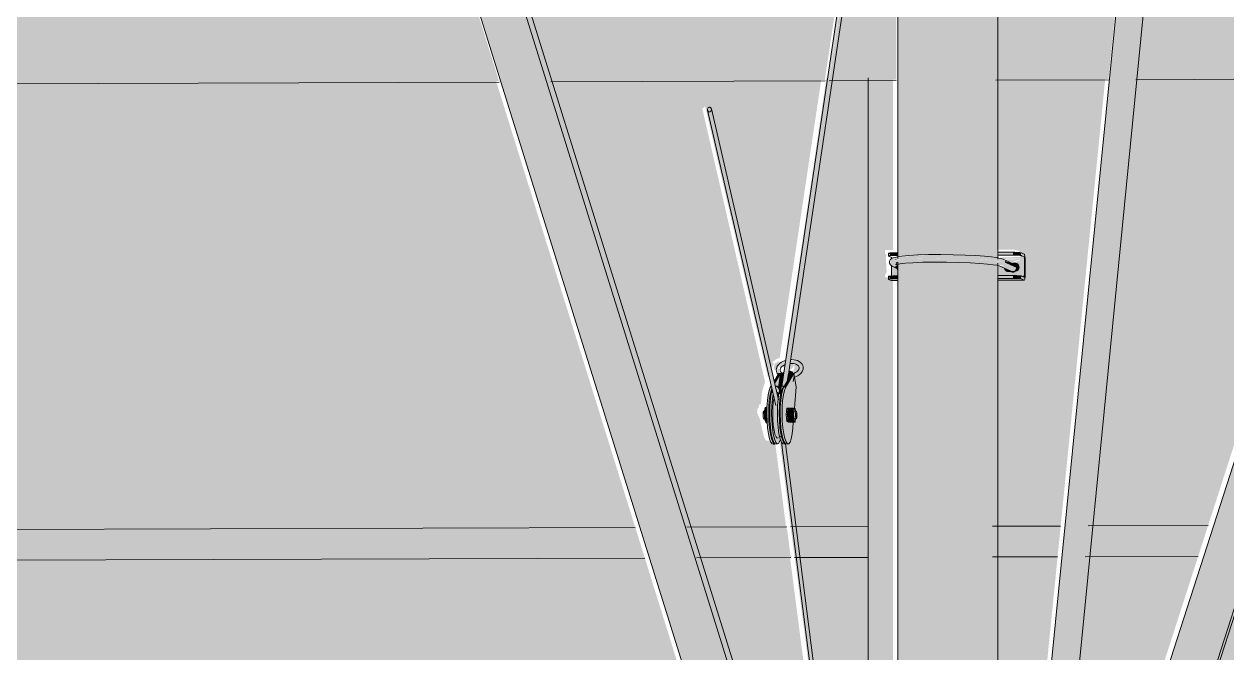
# Model space of a CAD drawing. Header units: inches. Extents: x 27328 to 52026, y -4075 to 4147.
# Drawn here: x 49625.2254 to 49625.27479, y 60.08496 to 60.11078 of the extents above; entities that cross this region are included whole.
import ezdxf

# ---------------------------------------------------------------- set-up
doc = ezdxf.new("R2010")
doc.units = ezdxf.units.IN
doc.header["$MEASUREMENT"] = 0
for name, color, linetype, lineweight in [('L-SITE-WALL', 31, 'Continuous', 9), ('M-HVAC-DUCT', 70, 'Continuous', 9), ('Q-SPCQ', 91, 'Continuous', 9), ('S-BEAM', 12, 'Continuous', 9), ('S-COLS', 52, 'Continuous', 9)]:
    doc.layers.add(name, color=color, linetype=linetype, lineweight=lineweight)

msp = doc.modelspace()

# ---------------------------------------------------------------- hatches: boundary and pattern name
at = {"layer": 'L-SITE-WALL', "lineweight": 13}
h = msp.add_hatch(color=256, dxfattribs=at)
h.paths.add_polyline_path([(49625.03501, 60.041896), (49625.094526, 60.041982), (49625.094526, 60.082842), (49625.042459, 60.082693), (49625.03515, 60.042658)], flags=0)
h.paths.add_polyline_path([(49625.100731, 60.041991), (49625.141034, 60.042049), (49625.141034, 60.082974), (49625.100731, 60.082859), (49625.100731, 60.042658)], flags=0)
h.paths.add_polyline_path([(49625.145027, 60.042055), (49625.239498, 60.042192), (49625.239498, 60.059187), (49625.241421, 60.059191), (49625.241421, 60.059983), (49625.254963, 60.060011), (49625.25499, 60.061619), (49625.255246, 60.061621), (49625.255276, 60.064077), (49625.25579, 60.064093), (49625.256406, 60.064057), (49625.256408, 60.064029), (49625.25862, 60.064057), (49625.244755, 60.108509), (49625.145695, 60.108141), (49625.145695, 60.094967), (49625.145027, 60.094959), (49625.145027, 60.089188), (49625.146569, 60.089193), (49625.147169, 60.089036), (49625.14714, 60.088856), (49625.146942, 60.088893), (49625.146999, 60.088848), (49625.147082, 60.088798), (49625.147044, 60.088724), (49625.146988, 60.088775), (49625.147044, 60.088355), (49625.147011, 60.083548), (49625.147011, 60.083344), (49625.147057, 60.083376), (49625.147078, 60.083247), (49625.14694, 60.083247), (49625.146983, 60.083225), (49625.147169, 60.083164), (49625.147169, 60.082992), (49625.145027, 60.082977), (49625.145027, 60.042657)], flags=0)
h.paths.add_polyline_path([(49625.283854, 60.042256), (49625.380048, 60.042395), (49625.380048, 60.109013), (49625.282007, 60.108648), (49625.267634, 60.064054), (49625.268669, 60.064077), (49625.2687, 60.064107), (49625.269143, 60.064123), (49625.269821, 60.064094), (49625.269829, 60.064068), (49625.269844, 60.061585), (49625.269906, 60.06155), (49625.269906, 60.060042), (49625.282991, 60.060063), (49625.282991, 60.059276), (49625.283682, 60.059258), (49625.28388, 60.0592), (49625.283854, 60.042656)], flags=0)
h.paths.add_polyline_path([(49625.384063, 60.042401), (49625.501034, 60.04257), (49625.501034, 60.109464), (49625.384063, 60.109028), (49625.384063, 60.042656)], flags=0)
h.paths.add_polyline_path([(49625.505066, 60.042576), (49625.559055, 60.042654), (49625.559055, 60.10968), (49625.505066, 60.109479), (49625.505066, 60.042655)], flags=0)
h.paths.add_polyline_path([(49625.257409, 60.060016), (49625.25762, 60.060048), (49625.257593, 60.060104), (49625.257431, 60.060048), (49625.25741, 60.06002)], flags=0)
h.paths.add_polyline_path([(49625.258178, 60.060017), (49625.259879, 60.060021), (49625.259416, 60.061507), (49625.256485, 60.0615), (49625.256487, 60.060239), (49625.258178, 60.060236), (49625.258178, 60.06002)], flags=0)
h.paths.add_polyline_path([(49625.266764, 60.060035), (49625.266974, 60.060069), (49625.266882, 60.06011), (49625.266847, 60.060102), (49625.266766, 60.060039)], flags=0)
h.paths.add_polyline_path([(49625.266411, 60.060259), (49625.268433, 60.060264), (49625.268433, 60.061526), (49625.266811, 60.0615), (49625.266412, 60.060264)], flags=0)
h.paths.add_polyline_path([(49625.265166, 60.064048), (49625.265355, 60.064057), (49625.269796, 60.108603), (49625.265166, 60.108585), (49625.265166, 60.101526), (49625.266132, 60.10151), (49625.266132, 60.101395), (49625.266157, 60.101413), (49625.266157, 60.101503), (49625.266264, 60.101454), (49625.266278, 60.101257), (49625.266299, 60.101238), (49625.266267, 60.1005), (49625.266264, 60.10048), (49625.266264, 60.100384), (49625.265166, 60.100365), (49625.265166, 60.064057)], flags=0)
h.paths.add_polyline_path([(49625.256719, 60.097119), (49625.256719, 60.097064), (49625.256756, 60.097075), (49625.256734, 60.097101)], flags=0)
h.paths.add_polyline_path([(49625.256972, 60.097032), (49625.257021, 60.096905), (49625.256985, 60.096797), (49625.256978, 60.096964)], flags=0)
h.paths.add_polyline_path([(49625.256995, 60.096797), (49625.257032, 60.096944), (49625.257086, 60.0969), (49625.257032, 60.096839)], flags=0)
h.paths.add_polyline_path([(49625.260052, 60.066267), (49625.260052, 60.108566), (49625.258339, 60.10856), (49625.256655, 60.09713), (49625.256903, 60.097068), (49625.256917, 60.097037), (49625.256972, 60.097032), (49625.256943, 60.096905), (49625.256912, 60.096914), (49625.25688, 60.096941), (49625.256611, 60.097001), (49625.256581, 60.096667), (49625.25671, 60.096598), (49625.256787, 60.096577), (49625.256912, 60.096624), (49625.256983, 60.09672), (49625.257003, 60.096784), (49625.257037, 60.096686), (49625.256978, 60.09654), (49625.256837, 60.096478), (49625.256793, 60.096513), (49625.256771, 60.096478), (49625.256853, 60.096022), (49625.256808, 60.09512), (49625.256853, 60.094996), (49625.256868, 60.094971), (49625.256871, 60.094714), (49625.256823, 60.094699), (49625.256803, 60.094568), (49625.256733, 60.094548), (49625.256648, 60.093884), (49625.256547, 60.093676), (49625.256421, 60.093666), (49625.2599, 60.066754)], flags=0)
h.paths.add_polyline_path([(49625.259578, 60.067784), (49625.256204, 60.093845), (49625.256126, 60.093685), (49625.255963, 60.093675), (49625.255865, 60.093675), (49625.255791, 60.093794), (49625.255713, 60.094082), (49625.255617, 60.094538), (49625.255493, 60.094828), (49625.255515, 60.095008), (49625.255552, 60.095013), (49625.255585, 60.095168), (49625.25565, 60.09518), (49625.255698, 60.095682), (49625.255789, 60.095986), (49625.255818, 60.096102), (49625.253239, 60.107334), (49625.253307, 60.107335), (49625.25335, 60.107403), (49625.253377, 60.107334), (49625.255946, 60.096253), (49625.256096, 60.096566), (49625.256101, 60.096736), (49625.25614, 60.096727), (49625.256178, 60.096912), (49625.256208, 60.096969), (49625.256293, 60.097032), (49625.25642, 60.097075), (49625.258138, 60.108559), (49625.24687, 60.108517), (49625.258573, 60.071005)], flags=0)
h.paths.add_polyline_path([(49625.266914, 60.068171), (49625.279959, 60.108641), (49625.270925, 60.108607), (49625.267195, 60.071005)], flags=0)
h.paths.add_polyline_path([(49625.147057, 60.083376), (49625.147011, 60.083409), (49625.147047, 60.08346)], flags=0)
h.paths.add_polyline_path([(49625.147047, 60.088629), (49625.147011, 60.08872), (49625.147057, 60.088709), (49625.147048, 60.08864)], flags=0)
h.paths.add_polyline_path([(49625.256224, 60.096903), (49625.256208, 60.096778), (49625.256199, 60.0968), (49625.256218, 60.096881)], flags=0)
h.paths.add_polyline_path([(49625.256183, 60.096592), (49625.256338, 60.096586), (49625.256401, 60.096946), (49625.256338, 60.096918), (49625.256262, 60.096857), (49625.256218, 60.096888), (49625.256178, 60.096683), (49625.25618, 60.096647)], flags=0)
h.paths.add_polyline_path([(49625.256167, 60.096794), (49625.256132, 60.096911), (49625.256177, 60.096941), (49625.256173, 60.096891)], flags=0)
h.paths.add_polyline_path([(49625.266157, 60.100432), (49625.266132, 60.100439), (49625.266132, 60.100434)], flags=0)
h.paths.add_polyline_path([(49625.265572, 60.100743), (49625.265458, 60.100876), (49625.265458, 60.100841), (49625.265528, 60.100761), (49625.265569, 60.100744)], flags=0)
h.paths.add_polyline_path([(49625.265882, 60.101156), (49625.266013, 60.101187), (49625.265883, 60.101156)], flags=0)
h.paths.add_polyline_path([(49625.145695, 60.124108), (49625.239765, 60.12451), (49625.236485, 60.135018), (49625.235448, 60.135152), (49625.235448, 60.134998), (49625.235207, 60.134966), (49625.235179, 60.134271), (49625.234666, 60.134288), (49625.234634, 60.134989), (49625.234507, 60.135011), (49625.234426, 60.135086), (49625.234426, 60.13524), (49625.234244, 60.13531), (49625.153479, 60.145823), (49625.145695, 60.144678), (49625.145695, 60.124747)], flags=0)
h.paths.add_polyline_path([(49625.241878, 60.124519), (49625.260052, 60.124597), (49625.260052, 60.131876), (49625.260437, 60.1319), (49625.238692, 60.134731), (49625.241808, 60.124745)], flags=0)
h.paths.add_polyline_path([(49625.265166, 60.124618), (49625.271396, 60.124645), (49625.271982, 60.130525), (49625.271686, 60.130523), (49625.271639, 60.129391), (49625.27012, 60.12947), (49625.269161, 60.130041), (49625.269161, 60.130764), (49625.265166, 60.131285), (49625.265166, 60.124744)], flags=0)
h.paths.add_polyline_path([(49625.272516, 60.12465), (49625.285137, 60.124704), (49625.286966, 60.130377), (49625.273098, 60.130514), (49625.272525, 60.124744)], flags=0)
h.paths.add_polyline_path([(49625.287185, 60.124713), (49625.380048, 60.125109), (49625.380048, 60.129456), (49625.289004, 60.130357), (49625.287195, 60.124744)], flags=0)
h.paths.add_polyline_path([(49625.384063, 60.125126), (49625.501034, 60.125626), (49625.501034, 60.132401), (49625.45311, 60.128793), (49625.45306, 60.127589), (49625.451562, 60.127645), (49625.451396, 60.128235), (49625.451396, 60.128751), (49625.384063, 60.129416), (49625.384063, 60.125433)], flags=0)
h.paths.add_polyline_path([(49625.505066, 60.125643), (49625.552033, 60.125844), (49625.510232, 60.133094), (49625.505066, 60.132705), (49625.505066, 60.125894)], flags=0)
h.paths.add_polyline_path([(49625.234853, 60.134236), (49625.234835, 60.134272), (49625.23488, 60.134238)], flags=0)
at = {"layer": 'M-HVAC-DUCT'}
h = msp.add_hatch(color=256, dxfattribs=at)
h.paths.add_polyline_path([(49624.985885, 60.10747), (49625.244899, 60.108434), (49625.242171, 60.117199), (49624.982553, 60.116155), (49624.982604, 60.114759), (49624.982755, 60.113383), (49624.983002, 60.11207), (49624.983336, 60.110859), (49624.983748, 60.109788), (49624.984225, 60.10889), (49624.98475, 60.108192), (49624.98531, 60.107714)], flags=0)
h.paths.add_polyline_path([(49625.247012, 60.108442), (49625.258274, 60.108484), (49625.259596, 60.117269), (49625.244283, 60.117208), (49625.24698, 60.108546)], flags=0)
h.paths.add_polyline_path([(49625.258475, 60.108484), (49625.261207, 60.108495), (49625.261214, 60.117276), (49625.259795, 60.11727), (49625.258491, 60.108593)], flags=0)
h.paths.add_polyline_path([(49625.265296, 60.10851), (49625.269923, 60.108527), (49625.270806, 60.117314), (49625.265302, 60.117292), (49625.265296, 60.108621)], flags=0)
h.paths.add_polyline_path([(49625.271051, 60.108531), (49625.28008, 60.108565), (49625.282923, 60.117363), (49625.27193, 60.117319), (49625.271063, 60.108645)], flags=0)
h.paths.add_polyline_path([(49625.282126, 60.108572), (49625.611214, 60.109797), (49625.611367, 60.112777), (49625.611787, 60.118685), (49625.28497, 60.117371), (49625.282165, 60.108691)], flags=0)
at = {"layer": 'Q-SPCQ'}
h = msp.add_hatch(color=256, dxfattribs=at)
h.paths.add_polyline_path([(49625.261308, 60.059954), (49625.265172, 60.059962), (49625.265172, 60.061447), (49625.26131, 60.061428), (49625.261308, 60.059999)], flags=0)
h.paths.add_polyline_path([(49625.261281, 60.063965), (49625.265338, 60.063983), (49625.265338, 60.100875), (49625.26488, 60.100937), (49625.264216, 60.100981), (49625.262581, 60.101028), (49625.261281, 60.10092), (49625.261281, 60.063983)], flags=0)
h.paths.add_polyline_path([(49625.262969, 60.134579), (49625.262969, 60.134362), (49625.262971, 60.134515), (49625.26297, 60.134573)], flags=0)
h.paths.add_polyline_path([(49625.265338, 60.101187), (49625.265338, 60.135486), (49625.265172, 60.135545), (49625.264481, 60.135646), (49625.26348, 60.135701), (49625.262954, 60.135678), (49625.262972, 60.135448), (49625.262945, 60.134691), (49625.262987, 60.134594), (49625.263002, 60.134565), (49625.263004, 60.134316), (49625.262958, 60.134304), (49625.262937, 60.134171), (49625.262868, 60.134162), (49625.262785, 60.133486), (49625.262686, 60.133302), (49625.262516, 60.133304), (49625.262436, 60.133329), (49625.262378, 60.133435), (49625.262347, 60.133432), (49625.262282, 60.133308), (49625.262263, 60.133274), (49625.261281, 60.126712), (49625.261281, 60.101232), (49625.262118, 60.101288), (49625.262945, 60.101316), (49625.265282, 60.101197)], flags=0)
h.paths.add_polyline_path([(49625.261281, 60.128034), (49625.262041, 60.133309), (49625.262026, 60.133309), (49625.261958, 60.133431), (49625.261882, 60.133731), (49625.261827, 60.134144), (49625.261784, 60.134144), (49625.261663, 60.134456), (49625.261685, 60.134605), (49625.261722, 60.134617), (49625.261749, 60.134741), (49625.261281, 60.135058), (49625.261281, 60.130371)], flags=0)
h.paths.add_polyline_path([(49625.261829, 60.134918), (49625.261868, 60.13529), (49625.261954, 60.135571), (49625.261983, 60.13567), (49625.26139, 60.135583), (49625.261281, 60.135527), (49625.261281, 60.13529), (49625.261822, 60.134923)], flags=0)
h = msp.add_hatch(color=256, dxfattribs=at)
h.paths.add_polyline_path([(49625.260087, 60.059951), (49625.26078, 60.059953), (49625.26059, 60.061438), (49625.259626, 60.061428), (49625.260072, 60.059999)], flags=0)
h.paths.add_polyline_path([(49625.260937, 60.059953), (49625.261281, 60.059954), (49625.261281, 60.061439), (49625.260748, 60.061428), (49625.260932, 60.059999)], flags=0)
h.paths.add_polyline_path([(49625.258837, 60.063959), (49625.260263, 60.063983), (49625.259953, 60.066401), (49625.238496, 60.135175), (49625.237563, 60.135161), (49625.236718, 60.134869), (49625.258829, 60.063983)], flags=0)
h.paths.add_polyline_path([(49625.260424, 60.063963), (49625.260708, 60.063983), (49625.260221, 60.065542), (49625.260421, 60.063983)], flags=0)
h = msp.add_hatch(color=256, dxfattribs=at)
h.paths.add_polyline_path([(49625.260714, 60.063964), (49625.260947, 60.063983), (49625.260075, 60.066676), (49625.260221, 60.065542), (49625.260708, 60.063983)], flags=0)
h.paths.add_polyline_path([(49625.259953, 60.066401), (49625.259785, 60.067706), (49625.238766, 60.135073), (49625.238504, 60.135151), (49625.259868, 60.066676)], flags=0)
h = msp.add_hatch(color=256, dxfattribs=at)
h.paths.add_polyline_path([(49625.265172, 60.059962), (49625.266446, 60.059997), (49625.266452, 60.060032), (49625.266452, 60.060189), (49625.266509, 60.060194), (49625.266915, 60.061451), (49625.265172, 60.061428), (49625.265172, 60.059999)], flags=0)
h.paths.add_polyline_path([(49625.265787, 60.063975), (49625.267731, 60.063983), (49625.290657, 60.135119), (49625.289779, 60.135403), (49625.288811, 60.135408), (49625.265789, 60.063983)], flags=0)
for points in [[(49625.256585, 60.095898), (49625.25663, 60.095939), (49625.256707, 60.09607), (49625.262297, 60.133795), (49625.262249, 60.133976), (49625.256587, 60.09591)], [(49625.256522, 60.095895), (49625.256587, 60.09591), (49625.262195, 60.133832), (49625.262166, 60.133826), (49625.256522, 60.095895)], [(49625.265542, 60.063979), (49625.265776, 60.063988), (49625.266094, 60.064975), (49625.272898, 60.133698), (49625.272637, 60.133656), (49625.272469, 60.133542), (49625.272436, 60.133468), (49625.265543, 60.063988)], [(49625.266094, 60.064975), (49625.267098, 60.068098), (49625.273476, 60.132836), (49625.273451, 60.133196), (49625.27338, 60.133196), (49625.273386, 60.133257), (49625.273451, 60.13326), (49625.273451, 60.133511), (49625.27331, 60.13361), (49625.273042, 60.133688), (49625.272898, 60.133698), (49625.266263, 60.066682)], [(49625.256293, 60.095159), (49625.256306, 60.095188), (49625.253504, 60.107181), (49625.253461, 60.107249), (49625.256252, 60.095266), (49625.256268, 60.095266), (49625.256278, 60.09522)], [(49625.256306, 60.095188), (49625.25635, 60.095341), (49625.256332, 60.095526), (49625.2536, 60.107209), (49625.253538, 60.107171), (49625.256288, 60.095266)], [(49625.260941, 60.101271), (49625.261139, 60.101279), (49625.261139, 60.101394), (49625.260941, 60.101386)], [(49625.261139, 60.101279), (49625.261279, 60.10128), (49625.261279, 60.101394), (49625.261139, 60.101394)], [(49625.265366, 60.101294), (49625.265996, 60.101296), (49625.265996, 60.101411), (49625.265366, 60.101409)], [(49625.266331, 60.101278), (49625.266331, 60.101393), (49625.265996, 60.101411), (49625.265996, 60.101296), (49625.266287, 60.101284)], [(49625.265572, 60.10101), (49625.265635, 60.101093), (49625.265458, 60.101164), (49625.264987, 60.10122), (49625.264217, 60.101285), (49625.262908, 60.101317), (49625.26193, 60.101275), (49625.261057, 60.101174), (49625.260958, 60.101037), (49625.261233, 60.101099), (49625.262118, 60.101159), (49625.263297, 60.101175), (49625.264846, 60.101111), (49625.265387, 60.101053)], [(49625.261197, 60.100837), (49625.26114, 60.10088), (49625.261306, 60.100927), (49625.262239, 60.101001), (49625.262581, 60.101028), (49625.263638, 60.101005), (49625.26486, 60.100939), (49625.265635, 60.100877), (49625.265675, 60.100945), (49625.265572, 60.10101), (49625.265117, 60.101082), (49625.264217, 60.101148), (49625.263297, 60.101175), (49625.26176, 60.101146), (49625.261095, 60.101068), (49625.260958, 60.101037), (49625.261021, 60.100869), (49625.261161, 60.100844)], [(49625.261279, 60.100733), (49625.261253, 60.100893), (49625.261161, 60.100821), (49625.26112, 60.100804)], [(49625.265967, 60.100623), (49625.26608, 60.100648), (49625.266141, 60.100733), (49625.266126, 60.100782), (49625.26568, 60.100985), (49625.265635, 60.100877), (49625.265528, 60.100831), (49625.265489, 60.100836), (49625.265964, 60.100624)], [(49625.266146, 60.100773), (49625.266102, 60.100881), (49625.266021, 60.100927), (49625.265659, 60.101061), (49625.26568, 60.100985), (49625.266145, 60.100774)], [(49625.260941, 60.100316), (49625.261139, 60.100324), (49625.261139, 60.100439), (49625.260941, 60.100431)], [(49625.261139, 60.100324), (49625.261279, 60.100325), (49625.261279, 60.100439), (49625.261139, 60.100439)], [(49625.265366, 60.100339), (49625.265996, 60.100341), (49625.265996, 60.100456), (49625.265366, 60.100453)], [(49625.266331, 60.100323), (49625.266331, 60.100438), (49625.265996, 60.100456), (49625.265996, 60.100341), (49625.266287, 60.100329)], [(49625.266216, 60.100518), (49625.266198, 60.100524), (49625.266198, 60.100522)], [(49625.266331, 60.100383), (49625.266356, 60.100415), (49625.266356, 60.100431), (49625.266472, 60.100401), (49625.266476, 60.100453), (49625.266331, 60.100431), (49625.266331, 60.100384)], [(49625.256584, 60.095858), (49625.256662, 60.095858), (49625.256994, 60.096434), (49625.256922, 60.096434), (49625.256609, 60.095901)], [(49625.256111, 60.093549), (49625.25619, 60.093549), (49625.256135, 60.09362), (49625.256039, 60.093955), (49625.255982, 60.094473), (49625.255977, 60.095051), (49625.25605, 60.095665), (49625.256092, 60.095857), (49625.256027, 60.095835), (49625.255946, 60.095552), (49625.255898, 60.095051), (49625.255904, 60.094473), (49625.255961, 60.093955), (49625.256056, 60.09362)], [(49625.25624, 60.093543), (49625.256318, 60.093544), (49625.256259, 60.093608), (49625.256157, 60.093956), (49625.256097, 60.09451), (49625.256097, 60.095123), (49625.256135, 60.095629), (49625.256078, 60.095629), (49625.256019, 60.095123), (49625.256019, 60.09451), (49625.256078, 60.093955), (49625.256181, 60.093608)], [(49625.256078, 60.095629), (49625.256145, 60.095629), (49625.256104, 60.095721), (49625.256095, 60.09569)], [(49625.256553, 60.093544), (49625.256631, 60.093545), (49625.256572, 60.093609), (49625.25647, 60.093957), (49625.256411, 60.094511), (49625.256415, 60.095179), (49625.256425, 60.09563), (49625.256387, 60.095603), (49625.256331, 60.095072), (49625.256337, 60.094448), (49625.256392, 60.093956), (49625.256494, 60.093609)], [(49625.256419, 60.095735), (49625.256419, 60.095851), (49625.256386, 60.095821), (49625.256419, 60.095736)], [(49625.256392, 60.09563), (49625.25647, 60.09563), (49625.256508, 60.095894), (49625.256483, 60.095875), (49625.256405, 60.095678)], [(49625.256631, 60.093545), (49625.256658, 60.093552), (49625.256577, 60.093696), (49625.256509, 60.093957), (49625.256449, 60.094549), (49625.256448, 60.095067), (49625.256494, 60.095554), (49625.256584, 60.095859), (49625.256464, 60.095595), (49625.256409, 60.095053), (49625.256411, 60.094511), (49625.256474, 60.093937), (49625.256587, 60.093593), (49625.256631, 60.093545)], [(49625.25666, 60.09355), (49625.256738, 60.093551), (49625.256683, 60.093622), (49625.256587, 60.093957), (49625.25653, 60.094475), (49625.256525, 60.095053), (49625.256573, 60.095554), (49625.25661, 60.095858), (49625.256584, 60.095858), (49625.256495, 60.095554), (49625.256447, 60.095053), (49625.256452, 60.094475), (49625.256509, 60.093957), (49625.256604, 60.093622)], [(49625.255789, 60.094832), (49625.255894, 60.094832), (49625.255893, 60.095039), (49625.255832, 60.095039)], [(49625.256318, 60.09378), (49625.256391, 60.093849), (49625.256414, 60.093855), (49625.256352, 60.094259), (49625.256328, 60.094953), (49625.256324, 60.095227), (49625.256293, 60.095159), (49625.256239, 60.095266), (49625.256232, 60.095266), (49625.256181, 60.095399), (49625.256142, 60.095044), (49625.256142, 60.094553), (49625.256204, 60.094044), (49625.256271, 60.093832), (49625.256306, 60.093793)], [(49625.256715, 60.094753), (49625.256961, 60.094754), (49625.256992, 60.095017), (49625.25674, 60.095003), (49625.256725, 60.094863), (49625.256715, 60.094766)], [(49625.255805, 60.094517), (49625.255901, 60.094518), (49625.255891, 60.094832), (49625.255789, 60.094832), (49625.255798, 60.094649)], [(49625.255864, 60.094411), (49625.255908, 60.094411), (49625.255893, 60.094518), (49625.255805, 60.094517)], [(49625.25674, 60.094464), (49625.256992, 60.094465), (49625.256961, 60.094754), (49625.256715, 60.094742), (49625.25674, 60.09456)], [(49625.257116, 60.094586), (49625.257131, 60.094716), (49625.257079, 60.094849), (49625.257086, 60.094599)], [(49625.261751, 60.052909), (49625.256548, 60.093549), (49625.256506, 60.093545), (49625.261715, 60.052925), (49625.261734, 60.052913)], [(49625.261751, 60.052909), (49625.261805, 60.052949), (49625.261825, 60.053079), (49625.256639, 60.093548), (49625.256571, 60.093524), (49625.26162, 60.053935)]]:
    msp.add_hatch(color=256, dxfattribs=at).paths.add_polyline_path(points, flags=0)
h = msp.add_hatch(color=256, dxfattribs=at)
h.paths.add_polyline_path([(49625.266462, 60.100269), (49625.266462, 60.100383), (49625.266356, 60.100431), (49625.266356, 60.100316), (49625.266396, 60.100298)], flags=0)
h.paths.add_polyline_path([(49625.266462, 60.101223), (49625.266462, 60.101338), (49625.266356, 60.101386), (49625.266356, 60.101271), (49625.266396, 60.101253)], flags=0)
h = msp.add_hatch(color=256, dxfattribs=at)
h.paths.add_polyline_path([(49625.261016, 60.101122), (49625.261092, 60.101186), (49625.261054, 60.101204), (49625.261012, 60.101175), (49625.261016, 60.101124)], flags=0)
h.paths.add_polyline_path([(49625.265526, 60.101137), (49625.266475, 60.10116), (49625.266462, 60.101223), (49625.265365, 60.101192), (49625.265385, 60.101179), (49625.265517, 60.101141)], flags=0)
h = msp.add_hatch(color=256, dxfattribs=at)
h.paths.add_polyline_path([(49625.261195, 60.100838), (49625.261251, 60.100914), (49625.261163, 60.100862)], flags=0)
h.paths.add_polyline_path([(49625.261016, 60.100436), (49625.261138, 60.100466), (49625.261278, 60.100503), (49625.261247, 60.100748), (49625.261159, 60.100823), (49625.261159, 60.100845), (49625.261016, 60.100862), (49625.261016, 60.100438)], flags=0)
h.paths.add_polyline_path([(49625.261025, 60.100437), (49625.261278, 60.100445), (49625.261278, 60.100501), (49625.261031, 60.100438)], flags=0)
h.paths.add_polyline_path([(49625.266476, 60.100453), (49625.266476, 60.10114), (49625.265935, 60.100967), (49625.266163, 60.100944), (49625.266243, 60.10084), (49625.266226, 60.10071), (49625.266122, 60.10063), (49625.265926, 60.100623), (49625.265894, 60.100602), (49625.266396, 60.100474)], flags=0)
h.paths.add_polyline_path([(49625.266174, 60.100452), (49625.266396, 60.100473), (49625.265692, 60.100673), (49625.265546, 60.10081), (49625.265566, 60.100838), (49625.265565, 60.100861), (49625.265365, 60.10087), (49625.265365, 60.100454), (49625.266155, 60.100453)], flags=0)
h.paths.add_polyline_path([(49625.265673, 60.100946), (49625.265657, 60.101062), (49625.265633, 60.101094), (49625.26557, 60.101011), (49625.265657, 60.100956)], flags=0)
h.paths.add_polyline_path([(49625.265884, 60.10099), (49625.266396, 60.10114), (49625.265602, 60.101107), (49625.265805, 60.101026)], flags=0)
h = msp.add_hatch(color=256, dxfattribs=at)
h.paths.add_polyline_path([(49625.266162, 60.100531), (49625.266138, 60.10054), (49625.265909, 60.100623), (49625.265885, 60.100657), (49625.265732, 60.100695), (49625.265812, 60.100618), (49625.266144, 60.100535)], flags=0)
h.paths.add_polyline_path([(49625.266112, 60.100628), (49625.266198, 60.100674), (49625.266248, 60.100796), (49625.266198, 60.100917), (49625.266078, 60.100967), (49625.266006, 60.100934), (49625.266155, 60.100836), (49625.266122, 60.100648), (49625.266112, 60.10063)], flags=0)
h = msp.add_hatch(color=256, dxfattribs=at)
h.paths.add_polyline_path([(49625.256436, 60.096638), (49625.25648, 60.096668), (49625.256463, 60.096751), (49625.256443, 60.096667)], flags=0)
h.paths.add_polyline_path([(49625.256426, 60.096652), (49625.256492, 60.096745), (49625.256532, 60.09673), (49625.256659, 60.09691), (49625.256664, 60.096945), (49625.256586, 60.096906), (49625.256481, 60.096865), (49625.256422, 60.096782)], flags=0)
h.paths.add_polyline_path([(49625.257216, 60.096903), (49625.257127, 60.09691), (49625.25716, 60.096958), (49625.256871, 60.096978), (49625.256886, 60.096879), (49625.257146, 60.096805), (49625.257185, 60.096715), (49625.257188, 60.096829)], flags=0)
h.paths.add_polyline_path([(49625.257228, 60.096655), (49625.257276, 60.096814), (49625.257216, 60.096903), (49625.257227, 60.096776)], flags=0)
h.paths.add_polyline_path([(49625.256411, 60.096665), (49625.256393, 60.096792), (49625.256371, 60.096738), (49625.256402, 60.096681)], flags=0)
h.paths.add_polyline_path([(49625.257238, 60.096667), (49625.25733, 60.096771), (49625.257276, 60.096814)], flags=0)
h.paths.add_polyline_path([(49625.25701, 60.096933), (49625.256926, 60.096935), (49625.256962, 60.096989)], flags=0)
h = msp.add_hatch(color=256, dxfattribs=at)
h.paths.add_polyline_path([(49625.256036, 60.095856), (49625.256092, 60.095857), (49625.256076, 60.095924), (49625.256048, 60.095877)], flags=0)
h.paths.add_polyline_path([(49625.256215, 60.096028), (49625.256419, 60.096433), (49625.256356, 60.0964), (49625.256193, 60.096123)], flags=0)
h = msp.add_hatch(color=256, dxfattribs=at)
h.paths.add_polyline_path([(49625.257081, 60.096349), (49625.257231, 60.096414), (49625.257291, 60.096584), (49625.257238, 60.096667), (49625.257222, 60.096556), (49625.257097, 60.09646), (49625.257001, 60.09643), (49625.257041, 60.096387), (49625.257044, 60.096383)], flags=0)
h.paths.add_polyline_path([(49625.256358, 60.096405), (49625.256403, 60.096433), (49625.256428, 60.096463), (49625.256393, 60.096597), (49625.256385, 60.096641), (49625.256316, 60.096581), (49625.256355, 60.096406)], flags=0)
h = msp.add_hatch(color=256, dxfattribs=at)
h.paths.add_polyline_path([(49625.256378, 60.095851), (49625.256482, 60.095876), (49625.256516, 60.095918), (49625.25657, 60.096433), (49625.256453, 60.096433), (49625.256379, 60.095857)], flags=0)
h.paths.add_polyline_path([(49625.256706, 60.096068), (49625.256922, 60.096434), (49625.256761, 60.096434), (49625.256753, 60.096383)], flags=0)
h = msp.add_hatch(color=256, dxfattribs=at)
h.paths.add_polyline_path([(49625.256794, 60.09355), (49625.256847, 60.093621), (49625.256932, 60.093953), (49625.25696, 60.09444), (49625.256718, 60.094467), (49625.256704, 60.094901), (49625.256751, 60.095016), (49625.257026, 60.095018), (49625.257081, 60.095984), (49625.257, 60.096434), (49625.25661, 60.095719), (49625.256543, 60.095321), (49625.256521, 60.094765), (49625.256553, 60.0942), (49625.256632, 60.09376), (49625.256738, 60.093551)], flags=0)
h.paths.add_polyline_path([(49625.256993, 60.094885), (49625.257017, 60.094906), (49625.256993, 60.094885)], flags=0)
h = msp.add_hatch(color=256, dxfattribs=at)
h.paths.add_polyline_path([(49625.256577, 60.096433), (49625.25659, 60.096448), (49625.256578, 60.096434)], flags=0)
h.paths.add_polyline_path([(49625.256787, 60.096434), (49625.256966, 60.096458), (49625.256868, 60.096524), (49625.256806, 60.096542), (49625.256787, 60.096434)], flags=0)
h = msp.add_hatch(color=256, dxfattribs=at)
h.paths.add_polyline_path([(49625.256235, 60.093549), (49625.256156, 60.09367), (49625.256078, 60.093956), (49625.256019, 60.094517), (49625.256028, 60.095227), (49625.256079, 60.095634), (49625.25609, 60.095797), (49625.256025, 60.095552), (49625.255977, 60.095051), (49625.255982, 60.094473), (49625.256042, 60.093943), (49625.256144, 60.093608), (49625.256226, 60.093549)], flags=0)
h.paths.add_polyline_path([(49625.256335, 60.095509), (49625.256372, 60.095519), (49625.256342, 60.095522), (49625.256334, 60.095512)], flags=0)
h.paths.add_polyline_path([(49625.256381, 60.095578), (49625.256342, 60.095592), (49625.256378, 60.095579)], flags=0)
h.paths.add_polyline_path([(49625.256381, 60.095832), (49625.256386, 60.095911), (49625.256419, 60.096374), (49625.256215, 60.096028), (49625.25627, 60.095897), (49625.256342, 60.095882), (49625.256378, 60.095841)], flags=0)
h = msp.add_hatch(color=256, dxfattribs=at)
h.paths.add_polyline_path([(49625.256318, 60.093544), (49625.25639, 60.093584), (49625.256444, 60.093733), (49625.256386, 60.093812), (49625.256318, 60.09378), (49625.256263, 60.093851), (49625.256189, 60.09411), (49625.256138, 60.09468), (49625.256149, 60.095128), (49625.25616, 60.095566), (49625.256152, 60.0956), (49625.256097, 60.095123), (49625.256097, 60.09451), (49625.25616, 60.09394), (49625.256271, 60.093595)], flags=0)
h.paths.add_polyline_path([(49625.256388, 60.095617), (49625.256386, 60.09582), (49625.256318, 60.095909), (49625.25625, 60.095878), (49625.256329, 60.09566), (49625.256387, 60.095618)], flags=0)
h = msp.add_hatch(color=256, dxfattribs=at)
h.paths.add_polyline_path([(49625.256357, 60.095418), (49625.256362, 60.09551), (49625.256336, 60.095509), (49625.256355, 60.095428)], flags=0)
h.paths.add_polyline_path([(49625.256335, 60.095514), (49625.256372, 60.095579), (49625.256387, 60.095604), (49625.256357, 60.095629), (49625.256308, 60.09563), (49625.256327, 60.095549)], flags=0)
h = msp.add_hatch(color=256, dxfattribs=at)
h.paths.add_polyline_path([(49625.257053, 60.09444), (49625.257023, 60.094571), (49625.256992, 60.094465)], flags=0)
h.paths.add_polyline_path([(49625.256967, 60.094696), (49625.256983, 60.094696), (49625.256963, 60.094738)], flags=0)
h.paths.add_polyline_path([(49625.256992, 60.095017), (49625.257023, 60.094886), (49625.257053, 60.094992)], flags=0)
h.paths.add_polyline_path([(49625.256972, 60.094846), (49625.256996, 60.094849), (49625.256972, 60.094849)], flags=0)
h.paths.add_polyline_path([(49625.257051, 60.094884), (49625.257065, 60.094885), (49625.257051, 60.094885)], flags=0)
h = msp.add_hatch(color=256, dxfattribs=at)
h.paths.add_polyline_path([(49625.25577, 60.094567), (49625.255801, 60.094595), (49625.255799, 60.094622), (49625.255897, 60.094626), (49625.255893, 60.094845), (49625.255744, 60.094814), (49625.255755, 60.094594), (49625.255762, 60.094575)], flags=0)
h.paths.add_polyline_path([(49625.256992, 60.094571), (49625.257086, 60.094599), (49625.257072, 60.094782), (49625.257079, 60.094849), (49625.256718, 60.094817), (49625.256724, 60.094625), (49625.256995, 60.094597), (49625.256992, 60.094571)], flags=0)
h = msp.add_hatch(color=256, dxfattribs=at)
h.paths.add_polyline_path([(49625.255748, 60.094845), (49625.255796, 60.094868), (49625.255788, 60.09488), (49625.255755, 60.094867)], flags=0)
h.paths.add_polyline_path([(49625.256996, 60.094849), (49625.257086, 60.094872), (49625.257093, 60.094884), (49625.256996, 60.09485)], flags=0)
at = {"layer": 'S-BEAM'}
h = msp.add_hatch(color=256, dxfattribs=at)
h.paths.add_polyline_path([(49625.147044, 60.088541), (49625.250885, 60.088857), (49625.250519, 60.090031), (49625.145027, 60.089706), (49625.145027, 60.089188), (49625.146569, 60.089193), (49625.147169, 60.089036), (49625.14714, 60.088856), (49625.146942, 60.088893), (49625.146999, 60.088848), (49625.147082, 60.088798), (49625.147044, 60.088724), (49625.146988, 60.088775), (49625.147044, 60.088543)], flags=0)
h.paths.add_polyline_path([(49625.147047, 60.088629), (49625.147011, 60.08872), (49625.147057, 60.088709), (49625.147048, 60.08864)], flags=0)
h.paths.add_polyline_path([(49625.253002, 60.088864), (49625.256875, 60.088876), (49625.256724, 60.09005), (49625.252635, 60.090038)], flags=0)
h.paths.add_polyline_path([(49625.257035, 60.088876), (49625.260052, 60.088885), (49625.260052, 60.090061), (49625.256885, 60.090051)], flags=0)
h.paths.add_polyline_path([(49625.265166, 60.088901), (49625.267833, 60.088909), (49625.26795, 60.090085), (49625.265166, 60.090077)], flags=0)
h.paths.add_polyline_path([(49625.268971, 60.088912), (49625.273605, 60.088927), (49625.273984, 60.090104), (49625.269088, 60.090089)], flags=0)
h.paths.add_polyline_path([(49625.275653, 60.088933), (49625.380048, 60.089251), (49625.380048, 60.090431), (49625.276032, 60.09011)], flags=0)
h.paths.add_polyline_path([(49625.384063, 60.089263), (49625.501034, 60.08962), (49625.501034, 60.090805), (49625.384063, 60.090444)], flags=0)
h.paths.add_polyline_path([(49625.505066, 60.089632), (49625.606489, 60.089941), (49625.606252, 60.09113), (49625.505066, 60.090817)], flags=0)
at = {"layer": 'S-COLS'}
h = msp.add_hatch(color=256, dxfattribs=at)
h.paths.add_polyline_path([(49625.264019, 59.970068), (49625.264016, 60.033281), (49625.263005, 60.033253), (49625.262916, 60.03308), (49625.262801, 60.032743), (49625.262271, 60.029161), (49625.262233, 60.025692), (49625.262189, 60.025673), (49625.261336, 60.025645), (49625.260056, 60.025638), (49625.260056, 59.970072), (49625.264016, 59.970068)], flags=0)
h.paths.add_polyline_path([(49625.260751, 60.064037), (49625.261078, 60.064056), (49625.261078, 60.100364), (49625.26073, 60.100394), (49625.26074, 60.100416), (49625.26074, 60.100441), (49625.260773, 60.100547), (49625.260815, 60.100566), (49625.260788, 60.101065), (49625.260777, 60.101184), (49625.260814, 60.101274), (49625.260788, 60.101324), (49625.26074, 60.101372), (49625.26074, 60.101397), (49625.26074, 60.1015), (49625.261078, 60.101512), (49625.261078, 60.108568), (49625.260056, 60.108564), (49625.260056, 60.066265), (49625.260745, 60.064056)], flags=0)
h.paths.add_polyline_path([(49625.260824, 60.10055), (49625.260958, 60.100584), (49625.26083, 60.100551)], flags=0)
h.paths.add_polyline_path([(49625.260056, 60.124594), (49625.260542, 60.124596), (49625.261078, 60.12818), (49625.261078, 60.131877), (49625.260056, 60.131873), (49625.260056, 60.124742)], flags=0)
h.paths.add_polyline_path([(49625.26074, 60.124597), (49625.261078, 60.124598), (49625.261078, 60.126857), (49625.260762, 60.124742)], flags=0)

# ---------------------------------------------------------------- linework, layer by layer
at = {"layer": 'M-HVAC-DUCT'}
for p, q in [((49625.24491, 60.1084), (49624.986191, 60.107438)), ((49625.25829, 60.10845), (49625.247024, 60.108408)), ((49625.261208, 60.10846), (49625.258453, 60.10845)), ((49625.269921, 60.108493), (49625.265297, 60.108476)), ((49625.28007, 60.108531), (49625.271049, 60.108497))]:
    msp.add_line(p, q, dxfattribs=at)
at = {"layer": 'Q-SPCQ'}
for p, q in [((49625.265374, 60.135443), (49625.265374, 60.101125)), ((49625.238496, 60.135175), (49625.259953, 60.066401)), ((49625.259785, 60.067706), (49625.238766, 60.135073)), ((49625.288811, 60.135408), (49625.265787, 60.063975)), ((49625.290657, 60.135119), (49625.267729, 60.063979)), ((49625.267832, 60.063979), (49625.290726, 60.135016)), ((49625.236718, 60.134869), (49625.258837, 60.063959)), ((49625.256509, 60.095894), (49625.26218, 60.134008)), ((49625.26234, 60.133758), (49625.256746, 60.096135)), ((49625.265542, 60.063979), (49625.272434, 60.133453)), ((49625.273522, 60.133165), (49625.2671, 60.068101)), ((49625.261276, 60.101158), (49625.261276, 60.126675)), ((49625.253615, 60.107299), (49625.256372, 60.095357)), ((49625.256263, 60.095119), (49625.253462, 60.107243)), ((49625.260888, 60.101257), (49625.260888, 60.101372)), ((49625.260893, 60.101367), (49625.260941, 60.101346)), ((49625.261139, 60.101394), (49625.261279, 60.101394)), ((49625.265366, 60.101409), (49625.265996, 60.101411)), ((49625.266462, 60.101338), (49625.266356, 60.101386)), ((49625.261001, 60.101204), (49625.260893, 60.101253)), ((49625.261016, 60.100436), (49625.261016, 60.10087)), ((49625.261279, 60.10128), (49625.261139, 60.101279)), ((49625.261186, 60.101108), (49625.261189, 60.101105)), ((49625.261276, 60.063964), (49625.261276, 60.101)), ((49625.265996, 60.101296), (49625.265366, 60.101294)), ((49625.265374, 60.100962), (49625.265374, 60.063974)), ((49625.265592, 60.101123), (49625.266143, 60.100872)), ((49625.265935, 60.100967), (49625.266078, 60.100967)), ((49625.266099, 60.100958), (49625.265956, 60.100957)), ((49625.266143, 60.100952), (49625.266099, 60.100958)), ((49625.266356, 60.101271), (49625.266462, 60.101223)), ((49625.266476, 60.10114), (49625.266476, 60.100453)), ((49625.266497, 60.100444), (49625.266497, 60.101131)), ((49625.260888, 60.100302), (49625.260888, 60.100417)), ((49625.260941, 60.100391), (49625.260893, 60.100412)), ((49625.261265, 60.100738), (49625.261061, 60.100828)), ((49625.261139, 60.100439), (49625.261279, 60.100439)), ((49625.261266, 60.100693), (49625.261249, 60.100734)), ((49625.265366, 60.100453), (49625.265996, 60.100456)), ((49625.266018, 60.100594), (49625.265466, 60.100844)), ((49625.265708, 60.100737), (49625.265759, 60.100648)), ((49625.266078, 60.100624), (49625.265812, 60.100623)), ((49625.266356, 60.100431), (49625.266462, 60.100383)), ((49625.260893, 60.100298), (49625.261001, 60.10025)), ((49625.261279, 60.10025), (49625.261005, 60.100249)), ((49625.261279, 60.100325), (49625.261139, 60.100324)), ((49625.266465, 60.100268), (49625.265365, 60.100264)), ((49625.265996, 60.100341), (49625.265366, 60.100339)), ((49625.266462, 60.100269), (49625.266356, 60.100316)), ((49625.25619, 60.096118), (49625.256375, 60.096432)), ((49625.256453, 60.096433), (49625.256212, 60.096023)), ((49625.256375, 60.096432), (49625.256453, 60.096433)), ((49625.256378, 60.095851), (49625.256453, 60.096433)), ((49625.256441, 60.096559), (49625.256442, 60.096605)), ((49625.256453, 60.096433), (49625.256585, 60.096433)), ((49625.256503, 60.096214), (49625.256545, 60.096418)), ((49625.25656, 60.096457), (49625.25659, 60.096495)), ((49625.256584, 60.095858), (49625.256922, 60.096434)), ((49625.257, 60.096434), (49625.256662, 60.095858)), ((49625.256786, 60.096434), (49625.256922, 60.096434)), ((49625.256922, 60.096434), (49625.257, 60.096434)), ((49625.257, 60.096434), (49625.257097, 60.095893)), ((49625.257224, 60.096642), (49625.257225, 60.096688)), ((49625.256036, 60.095856), (49625.256078, 60.095928)), ((49625.256239, 60.095912), (49625.2563, 60.095912)), ((49625.256535, 60.095913), (49625.256614, 60.095913)), ((49625.257013, 60.096316), (49625.25697, 60.096111)), ((49625.256078, 60.095629), (49625.256116, 60.09577)), ((49625.256318, 60.095672), (49625.256361, 60.095627)), ((49625.256468, 60.095851), (49625.256378, 60.095851)), ((49625.257025, 60.095004), (49625.257097, 60.095893)), ((49625.255789, 60.094832), (49625.255832, 60.095039)), ((49625.255832, 60.095039), (49625.255897, 60.095039)), ((49625.256687, 60.094753), (49625.256718, 60.095016)), ((49625.256718, 60.095016), (49625.256992, 60.095017)), ((49625.256992, 60.095017), (49625.256961, 60.094754)), ((49625.257053, 60.094992), (49625.256992, 60.095017)), ((49625.257065, 60.094884), (49625.257053, 60.094992)), ((49625.255768, 60.094883), (49625.255895, 60.094883)), ((49625.2559, 60.094567), (49625.255773, 60.094566)), ((49625.255805, 60.094517), (49625.255789, 60.094832)), ((49625.255789, 60.094832), (49625.255894, 60.094832)), ((49625.255901, 60.094518), (49625.255805, 60.094517)), ((49625.255864, 60.094411), (49625.255805, 60.094517)), ((49625.256686, 60.094886), (49625.257099, 60.094887)), ((49625.256961, 60.094754), (49625.256687, 60.094753)), ((49625.256718, 60.094464), (49625.256687, 60.094753)), ((49625.257104, 60.094571), (49625.25669, 60.094569)), ((49625.256718, 60.094464), (49625.256992, 60.094465)), ((49625.256779, 60.094439), (49625.256718, 60.094464)), ((49625.256779, 60.094439), (49625.257053, 60.09444)), ((49625.256959, 60.094195), (49625.256979, 60.09444)), ((49625.256961, 60.094754), (49625.256992, 60.094465)), ((49625.256992, 60.094465), (49625.257053, 60.09444)), ((49625.257053, 60.09444), (49625.257068, 60.094571)), ((49625.257082, 60.094717), (49625.257075, 60.094782)), ((49625.257079, 60.094661), (49625.257083, 60.094696)), ((49625.255864, 60.094411), (49625.255908, 60.094411)), ((49625.256219, 60.093539), (49625.256141, 60.093539)), ((49625.256337, 60.09354), (49625.256258, 60.093539)), ((49625.261724, 60.052643), (49625.256498, 60.093609)), ((49625.25665, 60.093541), (49625.256572, 60.09354)), ((49625.256666, 60.093551), (49625.261873, 60.052702)), ((49625.256767, 60.093541), (49625.256689, 60.093541))]:
    msp.add_line(p, q, dxfattribs=at)
for points in [[(49625.253538, 60.107371, 0), (49625.253521, 60.107369, 0), (49625.253504, 60.107361, 0), (49625.253489, 60.107349, 0), (49625.253476, 60.107333, 0), (49625.253467, 60.107314, 0), (49625.253461, 60.107293, 0), (49625.253459, 60.107271, 0), (49625.253461, 60.107249, 0), (49625.253467, 60.107227, 0), (49625.253476, 60.107209, 0), (49625.253489, 60.107193, 0), (49625.253504, 60.107181, 0), (49625.253521, 60.107174, 0), (49625.253538, 60.107171, 0)], [(49625.253614, 60.1073, 0), (49625.25361, 60.107315, 0), (49625.2536, 60.107334, 0), (49625.253588, 60.10735, 0), (49625.253573, 60.107361, 0), (49625.253556, 60.107369, 0), (49625.253538, 60.107371, 0)], [(49625.253538, 60.107171, 0), (49625.253556, 60.107174, 0), (49625.253573, 60.107181, 0), (49625.253588, 60.107193, 0), (49625.2536, 60.107209, 0), (49625.25361, 60.107228, 0), (49625.253615, 60.107249, 0), (49625.253617, 60.107271, 0), (49625.253615, 60.107294, 0)], [(49625.260893, 60.101367, 0), (49625.260889, 60.101374, 0), (49625.260905, 60.10138, 0), (49625.260941, 60.101386, 0), (49625.260995, 60.10139, 0), (49625.261062, 60.101393, 0), (49625.261139, 60.101394, 0)], [(49625.265996, 60.101411, 0), (49625.266077, 60.10141, 0), (49625.266156, 60.101408, 0), (49625.266227, 60.101404, 0), (49625.266287, 60.101399, 0), (49625.266331, 60.101393, 0), (49625.266356, 60.101386, 0)], [(49625.261139, 60.101279, 0), (49625.261062, 60.101278, 0), (49625.260995, 60.101275, 0), (49625.260941, 60.101271, 0), (49625.260905, 60.101266, 0), (49625.260889, 60.101259, 0), (49625.260893, 60.101253, 0)], [(49625.265592, 60.101123, 0), (49625.265309, 60.101194, 0), (49625.265109, 60.101222, 0), (49625.264832, 60.10125, 0), (49625.264473, 60.101276, 0), (49625.264037, 60.101297, 0), (49625.263546, 60.101312, 0), (49625.263032, 60.101317, 0), (49625.262533, 60.101313, 0), (49625.262088, 60.1013, 0), (49625.261721, 60.10128, 0), (49625.261444, 60.101255, 0), (49625.261252, 60.101229, 0), (49625.261027, 60.101163, 0), (49625.26098, 60.101128, 0), (49625.260954, 60.101095, 0), (49625.260933, 60.101046, 0), (49625.260928, 60.101006, 0)], [(49625.26106, 60.100829, 0), (49625.261003, 60.100862, 0), (49625.260965, 60.100899, 0), (49625.260934, 60.100962, 0), (49625.260928, 60.101006, 0)], [(49625.261015, 60.101141, 0), (49625.261014, 60.10116, 0), (49625.261012, 60.101177, 0), (49625.261009, 60.101191, 0), (49625.261005, 60.1012, 0), (49625.261001, 60.101204, 0)], [(49625.265467, 60.100843, 0), (49625.265437, 60.100854, 0), (49625.265344, 60.100877, 0), (49625.265188, 60.100902, 0), (49625.264958, 60.100929, 0), (49625.264643, 60.100956, 0), (49625.264246, 60.10098, 0), (49625.26378, 60.100998, 0), (49625.263274, 60.101008, 0), (49625.262766, 60.101009, 0), (49625.262294, 60.100999, 0), (49625.261894, 60.100982, 0), (49625.261583, 60.10096, 0), (49625.261366, 60.100935, 0), (49625.261237, 60.100911, 0), (49625.261187, 60.100896, 0), (49625.261238, 60.101002, 0)], [(49625.266356, 60.101271, 0), (49625.266331, 60.101278, 0), (49625.266287, 60.101284, 0), (49625.266227, 60.101289, 0), (49625.266156, 60.101293, 0), (49625.266077, 60.101296, 0), (49625.265996, 60.101296, 0)], [(49625.26607, 60.100905, 0), (49625.266102, 60.100881, 0), (49625.266126, 60.100849, 0), (49625.266141, 60.100813, 0), (49625.266146, 60.100773, 0), (49625.266141, 60.100733, 0), (49625.266126, 60.100697, 0), (49625.266102, 60.100665, 0), (49625.26607, 60.100641, 0), (49625.266034, 60.100625, 0)], [(49625.266078, 60.100967, 0), (49625.266122, 60.100962, 0), (49625.266163, 60.100944, 0), (49625.266198, 60.100917, 0), (49625.266226, 60.100882, 0), (49625.266243, 60.10084, 0), (49625.266248, 60.100796, 0), (49625.266243, 60.100751, 0), (49625.266226, 60.10071, 0), (49625.266198, 60.100674, 0), (49625.266163, 60.100647, 0), (49625.266122, 60.10063, 0), (49625.266078, 60.100624, 0)], [(49625.266497, 60.101131, 0), (49625.266496, 60.101181, 0), (49625.266492, 60.101228, 0), (49625.266487, 60.10127, 0), (49625.266479, 60.101304, 0), (49625.266471, 60.101327, 0), (49625.266462, 60.101338, 0)], [(49625.266462, 60.101223, 0), (49625.266466, 60.101219, 0), (49625.266469, 60.10121, 0), (49625.266472, 60.101196, 0), (49625.266474, 60.101179, 0), (49625.266475, 60.10116, 0), (49625.266476, 60.10114, 0)], [(49625.260893, 60.100412, 0), (49625.260889, 60.100419, 0), (49625.260905, 60.100425, 0), (49625.260941, 60.100431, 0), (49625.260995, 60.100435, 0), (49625.261062, 60.100438, 0), (49625.261139, 60.100439, 0)], [(49625.265812, 60.100623, 0), (49625.265768, 60.100628, 0), (49625.265727, 60.100645, 0), (49625.265692, 60.100673, 0), (49625.265664, 60.100708, 0), (49625.265647, 60.100749, 0)], [(49625.265669, 60.10074, 0), (49625.265686, 60.100698, 0), (49625.265713, 60.100663, 0)], [(49625.265996, 60.100456, 0), (49625.266077, 60.100455, 0), (49625.266156, 60.100453, 0), (49625.266227, 60.100449, 0), (49625.266287, 60.100444, 0), (49625.266331, 60.100438, 0), (49625.266356, 60.100431, 0)], [(49625.266476, 60.100453, 0), (49625.266475, 60.100434, 0), (49625.266474, 60.100416, 0), (49625.266472, 60.100401, 0), (49625.266469, 60.10039, 0), (49625.266466, 60.100384, 0)], [(49625.266471, 60.100271, 0), (49625.266479, 60.100286, 0), (49625.266487, 60.100313, 0), (49625.266492, 60.10035, 0), (49625.266496, 60.100395, 0), (49625.266497, 60.100444, 0)], [(49625.261139, 60.100324, 0), (49625.261062, 60.100323, 0), (49625.260995, 60.10032, 0), (49625.260941, 60.100316, 0), (49625.260905, 60.100311, 0), (49625.260889, 60.100304, 0), (49625.260893, 60.100298, 0)], [(49625.266356, 60.100316, 0), (49625.266331, 60.100323, 0), (49625.266287, 60.100329, 0), (49625.266227, 60.100334, 0), (49625.266156, 60.100338, 0), (49625.266077, 60.10034, 0), (49625.265996, 60.100341, 0)], [(49625.256655, 60.096972, 0), (49625.256572, 60.096942, 0), (49625.256498, 60.096903, 0), (49625.256433, 60.096858, 0), (49625.25638, 60.09681, 0), (49625.25632, 60.096729, 0), (49625.256286, 60.096639, 0)], [(49625.257381, 60.096713, 0), (49625.257367, 60.096764, 0), (49625.257344, 60.096811, 0), (49625.257268, 60.096895, 0), (49625.257156, 60.096961, 0), (49625.257086, 60.096985, 0), (49625.257008, 60.097002, 0), (49625.256923, 60.097009, 0), (49625.256871, 60.097008, 0)], [(49625.256284, 60.096533, 0), (49625.25628, 60.096587, 0), (49625.256286, 60.096639, 0)], [(49625.256284, 60.096533, 0), (49625.256298, 60.096483, 0), (49625.256322, 60.096435, 0), (49625.256354, 60.096399, 0)], [(49625.256441, 60.096559, 0), (49625.256452, 60.096526, 0), (49625.256474, 60.096494, 0), (49625.256509, 60.096464, 0), (49625.256555, 60.096437, 0)], [(49625.256647, 60.096799, 0), (49625.256599, 60.096778, 0), (49625.256541, 60.09674, 0), (49625.256501, 60.096706, 0), (49625.25646, 60.096652, 0), (49625.256442, 60.096605, 0)], [(49625.256808, 60.096542, 0), (49625.256868, 60.096524, 0), (49625.256922, 60.096496, 0), (49625.256966, 60.096458, 0)], [(49625.257225, 60.096688, 0), (49625.257213, 60.09672, 0), (49625.257191, 60.096752, 0), (49625.257157, 60.096783, 0), (49625.25711, 60.09681, 0), (49625.257052, 60.096831, 0), (49625.256983, 60.096846, 0), (49625.256907, 60.096851, 0), (49625.256848, 60.096848, 0)], [(49625.257, 60.096439, 0), (49625.257066, 60.096469, 0), (49625.257124, 60.096506, 0), (49625.257164, 60.096541, 0), (49625.257205, 60.096594, 0), (49625.257224, 60.096642, 0)], [(49625.257049, 60.096289, 0), (49625.257093, 60.096305, 0), (49625.257168, 60.096344, 0), (49625.257233, 60.096389, 0), (49625.257285, 60.096436, 0), (49625.257346, 60.096518, 0), (49625.257379, 60.096608, 0)], [(49625.257379, 60.096608, 0), (49625.257385, 60.096666, 0), (49625.257381, 60.096713, 0)], [(49625.256613, 60.095914, 0), (49625.256572, 60.095894, 0), (49625.256517, 60.095799, 0), (49625.25647, 60.09563, 0)], [(49625.256111, 60.093549, 0), (49625.256056, 60.09362, 0), (49625.256005, 60.093758, 0), (49625.255961, 60.093955, 0), (49625.255926, 60.094198, 0), (49625.255904, 60.094473, 0), (49625.255894, 60.094763, 0), (49625.255898, 60.095051, 0), (49625.255916, 60.09532, 0), (49625.255946, 60.095552, 0), (49625.255987, 60.095735, 0), (49625.256036, 60.095856, 0)], [(49625.256101, 60.095831, 0), (49625.256065, 60.095735, 0), (49625.256025, 60.095552, 0), (49625.255994, 60.09532, 0), (49625.255977, 60.095051, 0), (49625.255972, 60.094763, 0), (49625.255982, 60.094473, 0), (49625.256005, 60.094198, 0), (49625.256039, 60.093955, 0), (49625.256083, 60.093759, 0), (49625.256135, 60.09362, 0), (49625.25619, 60.093549, 0), (49625.256218, 60.09354, 0)], [(49625.25624, 60.093543, 0), (49625.256181, 60.093608, 0), (49625.256126, 60.093748, 0), (49625.256078, 60.093955, 0), (49625.256042, 60.094215, 0), (49625.256019, 60.09451, 0), (49625.256011, 60.094819, 0), (49625.256019, 60.095123, 0), (49625.256042, 60.095399, 0), (49625.256078, 60.095629, 0)], [(49625.256148, 60.095586, 0), (49625.25612, 60.095399, 0), (49625.256097, 60.095123, 0), (49625.25609, 60.09482, 0), (49625.256097, 60.09451, 0), (49625.25612, 60.094215, 0), (49625.256157, 60.093956, 0), (49625.256204, 60.093748, 0), (49625.256259, 60.093608, 0), (49625.256318, 60.093544, 0), (49625.256377, 60.09356, 0), (49625.256432, 60.093656, 0), (49625.256447, 60.0937, 0)], [(49625.256135, 60.094801, 0), (49625.256142, 60.095044, 0), (49625.25616, 60.095264, 0), (49625.256189, 60.095449, 0)], [(49625.25642, 60.095741, 0), (49625.256377, 60.095844, 0), (49625.256318, 60.095909, 0), (49625.256259, 60.095893, 0)], [(49625.256553, 60.093544, 0), (49625.256494, 60.093609, 0), (49625.256439, 60.093749, 0), (49625.256392, 60.093956, 0), (49625.256355, 60.094216, 0), (49625.256333, 60.094511, 0), (49625.256325, 60.09482, 0), (49625.256333, 60.095124, 0), (49625.256355, 60.0954, 0), (49625.256392, 60.09563, 0)], [(49625.25636, 60.095632, 0), (49625.256372, 60.095622, 0), (49625.256407, 60.09561, 0), (49625.256465, 60.095618, 0), (49625.256483, 60.095629, 0), (49625.256488, 60.095632, 0), (49625.256486, 60.095634, 0)], [(49625.256392, 60.09563, 0), (49625.256439, 60.095798, 0), (49625.256494, 60.095894, 0), (49625.256553, 60.09591, 0)], [(49625.25647, 60.09563, 0), (49625.256434, 60.0954, 0), (49625.256411, 60.095124, 0), (49625.256403, 60.094821, 0), (49625.256411, 60.094511, 0), (49625.256434, 60.094216, 0), (49625.25647, 60.093957, 0), (49625.256517, 60.093749, 0), (49625.256572, 60.093609, 0), (49625.256631, 60.093545, 0), (49625.256649, 60.093541, 0)], [(49625.25666, 60.09355, 0), (49625.256604, 60.093622, 0), (49625.256553, 60.09376, 0), (49625.256509, 60.093957, 0), (49625.256475, 60.0942, 0), (49625.256452, 60.094475, 0), (49625.256443, 60.094765, 0), (49625.256447, 60.095053, 0), (49625.256465, 60.095321, 0), (49625.256495, 60.095554, 0), (49625.256535, 60.095736, 0), (49625.256584, 60.095858, 0)], [(49625.256662, 60.095858, 0), (49625.256614, 60.095737, 0), (49625.256573, 60.095554, 0), (49625.256543, 60.095322, 0), (49625.256525, 60.095053, 0), (49625.256521, 60.094765, 0), (49625.25653, 60.094475, 0), (49625.256553, 60.0942, 0), (49625.256587, 60.093957, 0), (49625.256632, 60.09376, 0), (49625.256683, 60.093622, 0), (49625.256738, 60.093551, 0), (49625.256794, 60.09355, 0), (49625.256847, 60.093621, 0), (49625.256894, 60.093758, 0), (49625.256932, 60.093953, 0), (49625.256959, 60.094195, 0)], [(49625.25577, 60.094567, 0), (49625.255762, 60.094575, 0), (49625.255755, 60.094594, 0), (49625.255748, 60.094622, 0), (49625.255744, 60.094656, 0), (49625.255741, 60.094696, 0), (49625.255739, 60.094737, 0), (49625.255741, 60.094777, 0), (49625.255744, 60.094814, 0), (49625.255748, 60.094845, 0)], [(49625.255748, 60.094845, 0), (49625.255755, 60.094867, 0), (49625.255762, 60.09488, 0), (49625.25577, 60.094882, 0)], [(49625.256365, 60.093793, 0), (49625.256318, 60.09378, 0), (49625.256271, 60.093832, 0), (49625.256227, 60.093944, 0), (49625.256189, 60.09411, 0), (49625.25616, 60.094318, 0), (49625.256142, 60.094553, 0), (49625.256135, 60.09479, 0)], [(49625.257023, 60.094571, 0), (49625.257015, 60.09458, 0), (49625.257007, 60.094598, 0), (49625.257001, 60.094626, 0), (49625.256996, 60.094661, 0), (49625.256993, 60.0947, 0), (49625.256992, 60.094741, 0), (49625.256993, 60.094781, 0), (49625.256996, 60.094818, 0), (49625.257001, 60.094849, 0), (49625.257007, 60.094871, 0), (49625.257015, 60.094884, 0), (49625.257023, 60.094886, 0)], [(49625.257079, 60.094849, 0), (49625.257075, 60.094819, 0), (49625.257072, 60.094782, 0), (49625.257071, 60.094741, 0), (49625.257072, 60.0947, 0), (49625.257075, 60.094661, 0), (49625.257079, 60.094626, 0), (49625.257086, 60.094599, 0), (49625.257093, 60.09458, 0), (49625.257101, 60.094571, 0)], [(49625.257122, 60.094609, 0), (49625.257127, 60.094639, 0), (49625.25713, 60.094676, 0), (49625.257131, 60.094716, 0), (49625.25713, 60.094758, 0), (49625.257127, 60.094797, 0), (49625.257122, 60.094832, 0), (49625.257116, 60.094859, 0), (49625.257109, 60.094878, 0), (49625.257101, 60.094887, 0), (49625.257093, 60.094884, 0), (49625.257086, 60.094872, 0), (49625.257079, 60.094849, 0)], [(49625.257109, 60.094573, 0), (49625.257116, 60.094586, 0), (49625.257122, 60.094609, 0)], [(49625.256516, 60.093818, 0), (49625.256501, 60.09383, 0), (49625.256465, 60.093843, 0), (49625.256407, 60.093834, 0), (49625.25639, 60.093823, 0), (49625.256388, 60.093818, 0), (49625.256385, 60.09382, 0)]]:
    msp.add_polyline3d(points, dxfattribs=at)
at = {"layer": 'S-BEAM'}
for p, q in [((49625.146429, 60.089796), (49625.250492, 60.090117)), ((49625.252609, 60.090124), (49625.256717, 60.090137)), ((49625.256864, 60.090137), (49625.260052, 60.090147)), ((49625.265166, 60.090163), (49625.267958, 60.090171)), ((49625.269085, 60.090175), (49625.274012, 60.09019)), ((49625.147044, 60.088541), (49625.250885, 60.088857)), ((49625.253002, 60.088864), (49625.256879, 60.088876)), ((49625.257026, 60.088876), (49625.260052, 60.088885)), ((49625.265166, 60.088901), (49625.267833, 60.088909)), ((49625.268959, 60.088912), (49625.273605, 60.088927))]:
    msp.add_line(p, q, dxfattribs=at)
at = {"layer": 'S-COLS'}
msp.add_line((49625.260056, 60.10857), (49625.260056, 60.066265), dxfattribs=at)

doc.saveas('drawing.dxf')
